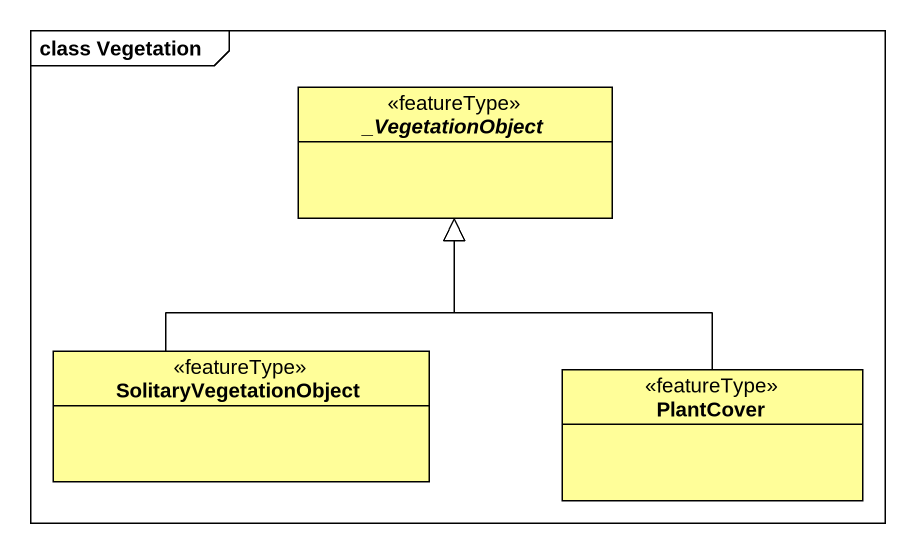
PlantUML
@startuml
mainframe class Vegetation
hide circle
hide empty members
abstract class "_VegetationObject" as VegetationObject <<featureType>> #FFFE99
class SolitaryVegetationObject <<featureType>> #FFFE99
class PlantCover <<featureType>> #FFFE99
SolitaryVegetationObject -up-|> VegetationObject
PlantCover -up-|> VegetationObject
@enduml
